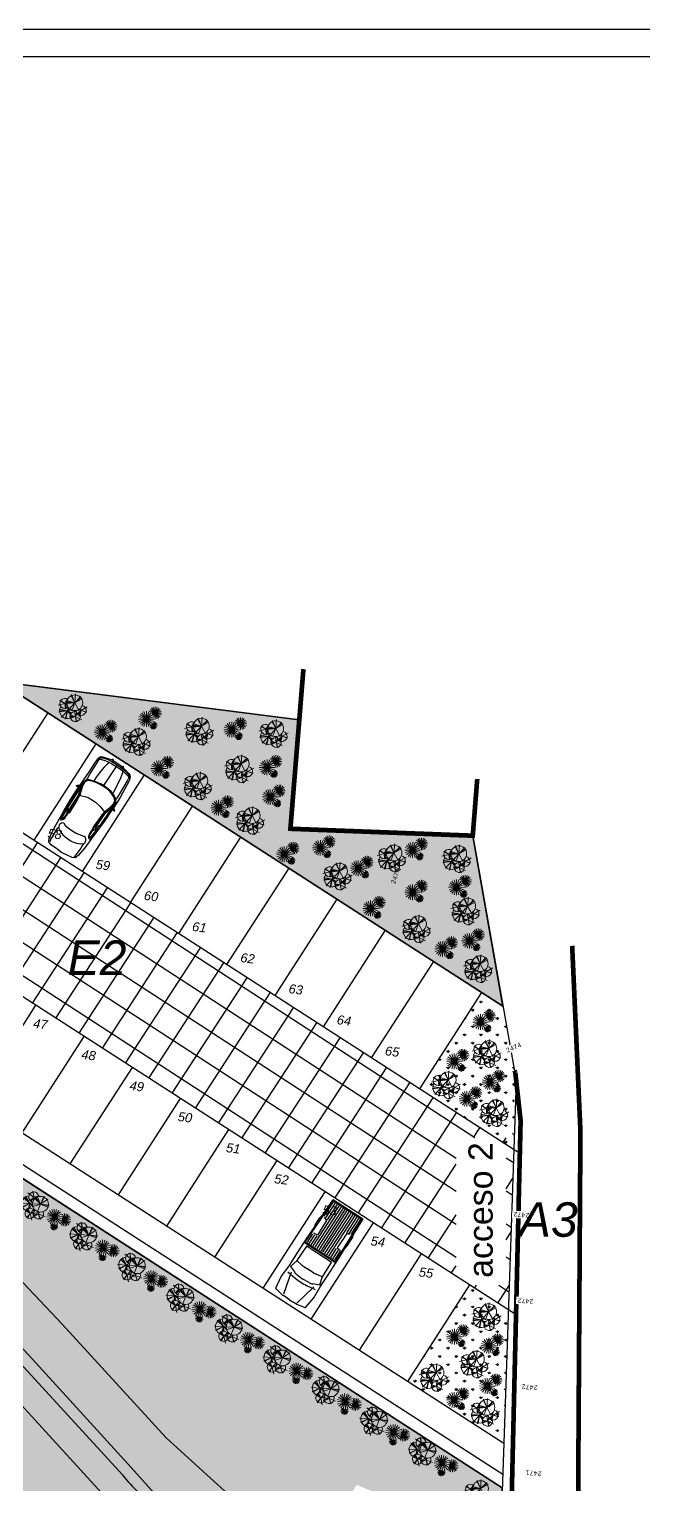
# Model space of a CAD drawing. Header units: millimetres. Extents: x 525387 to 527545, y 2235066 to 2235448.
# Drawn here: x 525624.6 to 525651.4, y 2235123.1 to 2235186.5 of the extents above; entities that cross this region are included whole.
import ezdxf
from ezdxf.enums import TextEntityAlignment as Align

# ---------------------------------------------------------------- set-up
doc = ezdxf.new("R2010")
doc.units = ezdxf.units.MM
doc.set_wipeout_variables(frame=1)
for name, color, linetype in [('auxiliar', 6, 'Continuous'), ('COTAS', 2, 'Continuous'), ('muebles', 2, 'Continuous'), ('pie de plano', 7, 'Continuous'), ('PISOS', 7, 'Continuous')]:
    doc.layers.add(name, color=color, linetype=linetype)
doc.layers.add('jardin', color=72, linetype='Continuous', lineweight=5)
doc.layers.add('muro', color=5, linetype='Continuous', lineweight=35)
doc.styles.add('ARIAL', font='ariali.ttf')
doc.styles.add('MONOTXT4', font='monotxt4.shx')
doc.styles.get("Standard").update_dxf_attribs({"font": 'arial.ttf'})
pattern_1 = [(90, (-1981.939, -359.22754), (-0.449012806, 0.449012806), [0.1190625, -0.778963112]), (45, (-1981.939, -359.22754), (-0.44901280605, 0.44901280605), [0.1190625, -0.5159375]), (135, (-1981.939, -359.22754), (-0.44901280605, -0.44901280605), [0.1190625, -0.5159375])]
pattern_2 = [(90, (-1409.0521, -359.22754), (-0.3592102448, 0.3592102448), [0.09525, -0.6231704896]), (45, (-1409.0521, -359.22754), (-0.35921024484, 0.35921024484), [0.09525, -0.41275]), (135, (-1409.0521, -359.22754), (-0.35921024484, -0.35921024484), [0.09525, -0.41275])]

# ---------------------------------------------------------------- blocks, each defined once
blk = doc.blocks.new('Arbo-p12')
at = {"color": 0, "linetype": 'ByBlock', "lineweight": 0}
for p, q in [((-0.099, 0.183), (-0.404, 0.271)), ((-0.099, 0.183), (-0.398, 0.239)), ((-0.307, -0.102), (-0.381, 0.085)), ((-0.307, -0.102), (-0.373, 0.116)), ((-0.099, 0.183), (-0.34, 0.405)), ((-0.307, -0.102), (-0.31, 0.107)), ((-0.307, -0.102), (-0.258, 0.101)), ((-0.099, 0.183), (-0.249, 0.072)), ((-0.099, 0.183), (-0.218, 0.058)), ((-0.099, 0.183), (-0.203, 0.049)), ((-0.099, 0.183), (-0.19, 0.039)), ((-0.099, 0.183), (-0.136, 0.494)), ((-0.099, 0.183), (-0.107, 0.489)), ((0.191, -0.081), (-0.1, 0.03)), ((-0.099, 0.183), (-0.046, 0.487)), ((-0.099, 0.183), (0.034, 0.159)), ((-0.099, 0.183), (-0.072, 0.032)), ((-0.099, 0.183), (-0.042, 0.086)), ((0.191, -0.081), (-0.066, 0.146)), ((0.165, 0.278), (-0.029, 0.259)), ((0.165, 0.278), (-0.023, 0.235)), ((0.165, 0.278), (-0.016, 0.202)), ((0.165, 0.278), (0.075, 0.181)), ((0.165, 0.278), (0.101, 0.528)), ((0.191, -0.081), (0.158, 0.226)), ((0.165, 0.278), (0.273, 0.459)), ((0.165, 0.278), (0.277, 0.438)), ((0.165, 0.278), (0.203, 0.206)), ((0.165, 0.278), (0.233, 0.203)), ((0.165, 0.278), (0.357, 0.157)), ((0.165, 0.278), (0.344, 0.185)), ((0.191, -0.081), (0.189, 0.218)), ((0.191, -0.081), (0.272, 0.215)), ((0.191, -0.081), (0.219, 0.213)), ((0.191, -0.081), (0.46, 0.06)), ((0.191, -0.081), (0.485, 0.038)), ((-0.307, -0.102), (-0.507, -0.167)), ((-0.307, -0.102), (-0.497, -0.149)), ((-0.307, -0.102), (-0.423, -0.333)), ((-0.307, -0.102), (-0.112, -0.081)), ((-0.307, -0.102), (-0.168, -0.147)), ((-0.307, -0.102), (-0.193, -0.162)), ((-0.307, -0.102), (-0.207, -0.173)), ((-0.087, -0.312), (-0.304, -0.244)), ((-0.087, -0.312), (-0.284, -0.268)), ((-0.087, -0.312), (-0.262, -0.198)), ((-0.087, -0.312), (-0.228, -0.157)), ((-0.087, -0.312), (-0.154, -0.495)), ((-0.087, -0.312), (-0.145, -0.514)), ((0.191, -0.081), (-0.105, -0.242)), ((-0.087, -0.312), (-0.049, -0.239)), ((-0.087, -0.312), (-0.029, -0.266)), ((-0.087, -0.312), (-0.02, -0.276)), ((-0.087, -0.312), (-0.013, -0.284)), ((-0.087, -0.312), (0.039, -0.536)), ((0.191, -0.081), (0.338, -0.353)), ((0.191, -0.081), (0.388, -0.317)), ((0.191, -0.081), (0.413, -0.303)), ((0.191, -0.081), (0.518, -0.106))]:
    blk.add_line(p, q, dxfattribs=at)
blk.add_circle((0.191, -0.081), 0.287, dxfattribs=at)
for centre, radius, start, end in [((-0.307, -0.102), 0.183, 350.2838, 282.3951), ((-0.099, 0.183), 0.287, 57.4904, 202.572), ((0.165, 0.278), 0.183, 326.1895, 222.0248), ((-0.087, -0.312), 0.183, 91.4437, 347.7435), ((-0.099, 0.183), 0.287, 265.0692, 270.8898)]:
    blk.add_arc(centre, radius, start, end, dxfattribs=at)
blk = doc.blocks.new('Arbo-p11')
at = {"color": 0, "linetype": 'ByBlock', "lineweight": 0}
for p, q in [((-0.284, -0.107), (-0.346, 0.025)), ((-0.036, 0.166), (-0.342, 0.166)), ((-0.037, 0.165), (-0.327, 0.259)), ((-0.037, 0.167), (-0.327, 0.072)), ((-0.284, -0.108), (-0.302, 0.037)), ((-0.037, 0.164), (-0.284, 0.344)), ((-0.037, 0.168), (-0.284, -0.012)), ((-0.038, 0.163), (-0.217, 0.41)), ((-0.038, 0.168), (-0.217, -0.079)), ((-0.038, 0.163), (-0.133, 0.453)), ((-0.038, 0.169), (-0.133, -0.122)), ((-0.043, 0.166), (0.263, 0.166)), ((-0.042, 0.164), (0.205, 0.344)), ((-0.042, 0.165), (0.248, 0.259)), ((-0.042, 0.168), (0.205, -0.012)), ((-0.042, 0.167), (0.248, 0.072)), ((-0.041, 0.163), (0.138, 0.41)), ((-0.041, 0.168), (0.138, -0.079)), ((-0.04, 0.163), (0.054, 0.453)), ((-0.04, 0.169), (0.054, -0.122)), ((-0.039, 0.163), (-0.039, 0.468)), ((-0.039, 0.169), (-0.039, -0.136)), ((0.195, -0.175), (0.338, 0.022)), ((0.196, -0.175), (0.271, 0.056)), ((-0.283, -0.106), (-0.428, -0.124)), ((-0.283, -0.106), (-0.426, -0.079)), ((-0.283, -0.105), (-0.415, -0.167)), ((-0.283, -0.107), (-0.411, -0.036)), ((-0.283, -0.105), (-0.39, -0.205)), ((-0.283, -0.107), (-0.383, -0.001)), ((-0.284, -0.105), (-0.354, -0.233)), ((-0.284, -0.105), (-0.312, -0.248)), ((-0.286, -0.107), (-0.221, -0.077)), ((-0.286, -0.106), (-0.197, -0.095)), ((-0.286, -0.105), (-0.158, -0.176)), ((-0.286, -0.106), (-0.142, -0.133)), ((-0.285, -0.108), (-0.267, -0.015)), ((-0.285, -0.107), (-0.25, -0.044)), ((-0.285, -0.107), (-0.237, -0.061)), ((-0.285, -0.105), (-0.223, -0.237)), ((-0.285, -0.105), (-0.185, -0.212)), ((-0.284, -0.105), (-0.266, -0.25)), ((0.199, -0.173), (-0.044, -0.173)), ((0.199, -0.172), (-0.032, -0.247)), ((0.199, -0.172), (0.002, -0.315)), ((0.199, -0.174), (0.049, -0.125)), ((0.198, -0.171), (0.055, -0.368)), ((0.199, -0.175), (0.101, -0.104)), ((0.198, -0.171), (0.122, -0.402)), ((0.198, -0.175), (0.133, -0.085)), ((0.198, -0.175), (0.161, -0.063)), ((0.194, -0.174), (0.426, -0.099)), ((0.194, -0.172), (0.426, -0.247)), ((0.194, -0.173), (0.437, -0.173)), ((0.195, -0.175), (0.391, -0.032)), ((0.195, -0.171), (0.338, -0.368)), ((0.195, -0.172), (0.391, -0.315)), ((0.196, -0.171), (0.271, -0.402)), ((0.197, -0.176), (0.197, -0.026)), ((0.197, -0.171), (0.197, -0.414))]:
    blk.add_line(p, q, dxfattribs=at)
blk = doc.blocks.new('Chde03pl')
at = {"color": 0, "linetype": 'ByBlock'}
for points in [[(-1.811, -0.863), (-2.371, -0.853), (-3.423, -0.802), (-3.866, -0.771), (-4.284, -0.71), (-4.418, -0.679), (-4.476, -0.639), (-4.526, -0.537), (-4.56, -0.261), (-4.585, -0.027), (-4.577, 0.229), (-4.56, 0.504), (-4.51, 0.657), (-4.476, 0.708), (-4.451, 0.729), (-4.334, 0.759), (-4.134, 0.79), (-3.975, 0.8), (-3.724, 0.831), (-3.432, 0.851), (-3.081, 0.871), (-2.479, 0.892), (-1.936, 0.892), (-1.802, 0.892)], [(-3.755, 0.66), (-3.771, 0.679), (-3.814, 0.693), (-3.986, 0.699), (-4.25, 0.686), (-4.487, 0.666)], [(-3.474, 0.535), (-3.464, 0.581), (-3.474, 0.627), (-3.523, 0.673), (-3.598, 0.706), (-3.641, 0.712), (-3.695, 0.699), (-3.781, 0.633), (-3.862, 0.502), (-3.911, 0.344), (-3.943, 0.14), (-3.943, -0.117), (-3.9, -0.341), (-3.819, -0.532), (-3.733, -0.624), (-3.684, -0.65), (-3.62, -0.65), (-3.571, -0.63), (-3.512, -0.591), (-3.474, -0.545), (-3.469, -0.479), (-3.49, -0.354), (-3.55, -0.117), (-3.555, 0.054), (-3.55, 0.225), (-3.534, 0.403), (-3.48, 0.535)], [(-1.801, 0.869), (-2.061, 0.864), (-2.336, 0.86), (-2.575, 0.86), (-2.786, 0.856), (-2.932, 0.847), (-3.147, 0.834), (-3.322, 0.816), (-3.414, 0.803), (-3.418, 0.795), (-3.414, 0.769), (-3.39, 0.729), (-3.325, 0.69), (-3.265, 0.664), (-3.172, 0.66), (-3.029, 0.664), (-2.99, 0.66), (-2.825, 0.668), (-2.583, 0.673), (-2.429, 0.677), (-2.268, 0.677), (-2.193, 0.673), (-2.143, 0.668)], [(-2.882, 0.816), (-3.015, 0.808), (-3.157, 0.795), (-3.257, 0.782), (-3.322, 0.777), (-3.336, 0.764), (-3.336, 0.742), (-3.282, 0.707), (-3.225, 0.694), (-3.154, 0.694), (-3.047, 0.699), (-3.011, 0.703), (-2.972, 0.729), (-2.911, 0.777), (-2.875, 0.816)], [(-1.476, 0.873), (-1.501, 0.843), (-1.54, 0.821), (-1.636, 0.808), (-1.786, 0.769), (-1.943, 0.721), (-2.047, 0.686), (-2.111, 0.664), (-2.215, 0.646), (-2.418, 0.633), (-2.768, 0.633), (-2.943, 0.633), (-2.979, 0.638), (-2.993, 0.651), (-3, 0.673), (-2.965, 0.69), (-2.879, 0.76), (-2.836, 0.821), (-2.829, 0.851), (-2.832, 0.869)], [(-2.775, 0.816), (-2.811, 0.782), (-2.865, 0.729), (-2.918, 0.699), (-2.89, 0.694), (-2.804, 0.703), (-2.572, 0.707), (-2.415, 0.712), (-2.265, 0.707), (-2.147, 0.703), (-2.079, 0.712), (-1.972, 0.742), (-1.822, 0.786), (-1.808, 0.812), (-1.822, 0.816), (-1.883, 0.816), (-2.083, 0.816), (-2.44, 0.816), (-2.679, 0.816), (-2.775, 0.816)], [(-1.574, 0.792), (-1.643, 0.785), (-1.75, 0.754), (-1.864, 0.723), (-1.996, 0.685), (-2.04, 0.662), (-2.059, 0.631), (-2.034, 0.577), (-1.983, 0.447), (-1.952, 0.301), (-1.945, 0.085), (-1.945, -0.076), (-1.983, -0.33), (-2.053, -0.537), (-2.078, -0.591), (-2.078, -0.622), (-2.04, -0.645), (-1.838, -0.714), (-1.7, -0.752), (-1.599, -0.768), (-1.499, -0.76), (-1.442, -0.752), (-1.335, -0.652), (-1.241, -0.46), (-1.19, -0.222), (-1.177, 0.032), (-1.196, 0.262), (-1.247, 0.493), (-1.31, 0.677), (-1.398, 0.762), (-1.461, 0.785), (-1.53, 0.785), (-1.562, 0.785)], [(-1.759, 0.978), (-1.743, 0.967), (-1.728, 0.935), (-1.709, 0.896), (-1.696, 0.867), (-1.699, 0.84), (-1.708, 0.822), (-1.725, 0.811), (-1.744, 0.807), (-1.758, 0.809), (-1.773, 0.824), (-1.786, 0.84), (-1.793, 0.859), (-1.795, 0.878), (-1.803, 0.931), (-1.812, 0.993), (-1.809, 1.003), (-1.803, 1.007), (-1.791, 1.006), (-1.779, 1.004), (-1.766, 0.993), (-1.762, 0.983), (-1.754, 0.958), (-1.739, 0.886), (-1.729, 0.835), (-1.728, 0.812)], [(-1.706, -0.837), (-1.568, -0.822), (-1.48, -0.814), (-1.423, -0.791), (-1.341, -0.745), (-1.241, -0.568), (-1.19, -0.399), (-1.152, -0.107), (-1.152, 0.132), (-1.177, 0.285), (-1.203, 0.47), (-1.285, 0.685), (-1.329, 0.777), (-1.41, 0.8), (-1.53, 0.831), (-1.675, 0.854)], [(-1.685, 0.882), (-1.368, 0.882), (-0.975, 0.871), (-0.499, 0.871), (-0.39, 0.871), (-0.307, 0.861), (-0.198, 0.841), (-0.14, 0.79), (-0.085, 0.638), (-0.041, 0.463), (-0.014, 0.356), (-0.003, 0.208), (0.003, 0.074), (-0.003, -0.074), (-0.014, -0.215), (-0.058, -0.416), (-0.107, -0.624), (-0.146, -0.698), (-0.184, -0.731)], [(-0.245, 0.711), (-0.201, 0.564), (-0.173, 0.416), (-0.151, 0.235), (-0.14, 0.034), (-0.146, -0.154), (-0.162, -0.376), (-0.217, -0.63), (-0.25, -0.711), (-0.415, -0.725), (-0.695, -0.745), (-1.069, -0.765), (-1.294, -0.765), (-1.36, -0.765)], [(-0.25, 0.718), (-0.294, 0.799), (-0.36, 0.805), (-0.58, 0.812), (-0.959, 0.805), (-1.195, 0.799), (-1.332, 0.772)], [(-0.31, 0.859), (-0.25, 0.832), (-0.19, 0.799), (-0.157, 0.718), (-0.101, 0.51), (-0.069, 0.322), (-0.058, 0.013), (-0.069, -0.181), (-0.096, -0.403), (-0.146, -0.604), (-0.19, -0.725), (-0.223, -0.745)], [(-0.101, 0.664), (-0.14, 0.685)], [(-0.169, 0.378), (-0.282, 0.404), (-0.459, 0.436), (-0.7, 0.469), (-1.01, 0.489), (-1.214, 0.489)], [(-0.148, 0.018), (-1.144, 0.018)], [(-0.079, 0.032), (-0.107, 0.032), (-0.118, 0.032), (-0.118, 0.012), (-0.112, -0.001), (-0.096, -0.001), (-0.079, 0.012), (-0.079, 0.025)], [(-0.019, 0.249), (-0.063, 0.255)], [(0.008, 0.266), (0.024, 0.272), (0.035, 0.292), (0.024, 0.306), (0.008, 0.319)], [(-3.771, -0.604), (-3.781, -0.624), (-3.825, -0.63), (-3.97, -0.637), (-4.196, -0.624), (-4.482, -0.597)], [(-1.81, -0.839), (-2.2, -0.83), (-2.619, -0.816), (-2.921, -0.803), (-3.302, -0.77), (-3.419, -0.752), (-3.45, -0.738), (-3.442, -0.719), (-3.397, -0.678), (-3.34, -0.637), (-3.287, -0.623), (-3.219, -0.613), (-2.913, -0.623), (-2.505, -0.641), (-2.283, -0.65), (-2.196, -0.646), (-2.15, -0.646)], [(-1.463, -0.867), (-1.497, -0.816), (-1.587, -0.798), (-1.795, -0.752), (-2.037, -0.673), (-2.135, -0.641), (-2.237, -0.618), (-2.528, -0.604), (-2.758, -0.59), (-2.951, -0.586), (-3, -0.604), (-3.008, -0.627), (-2.977, -0.66), (-2.894, -0.733), (-2.841, -0.779), (-2.838, -0.803), (-2.834, -0.821)], [(-0.168, -0.349), (-0.277, -0.382), (-0.558, -0.436), (-0.898, -0.476), (-1.195, -0.503)], [(-0.101, -0.57), (-0.14, -0.604)], [(-0.025, -0.174), (-0.058, -0.181)], [(-0.019, -0.275), (0.003, -0.268), (0.014, -0.255), (0.014, -0.241), (0.003, -0.235), (-0.014, -0.228)], [(-1.774, -0.957), (-1.761, -0.947), (-1.724, -0.878), (-1.711, -0.849), (-1.712, -0.83), (-1.717, -0.808), (-1.727, -0.798), (-1.747, -0.791), (-1.766, -0.788), (-1.779, -0.794), (-1.789, -0.808), (-1.801, -0.83), (-1.808, -0.86), (-1.811, -0.886), (-1.817, -0.914), (-1.831, -0.949), (-1.836, -0.973), (-1.831, -0.983), (-1.824, -0.988), (-1.813, -0.988), (-1.795, -0.986), (-1.788, -0.98), (-1.773, -0.952), (-1.753, -0.88), (-1.734, -0.796)], [(-0.207, -0.751), (-0.365, -0.802), (-0.549, -0.823), (-1.192, -0.863), (-1.376, -0.863), (-1.71, -0.874)]]:
    blk.add_lwpolyline(points, dxfattribs=at)
for points in [[(-3.011, -0.668), (-2.955, -0.716), (-2.919, -0.754), (-2.915, -0.766), (-2.929, -0.77), (-3.086, -0.758), (-3.296, -0.738), (-3.351, -0.728), (-3.368, -0.718), (-3.371, -0.706), (-3.353, -0.69), (-3.312, -0.658), (-3.255, -0.652), (-3.195, -0.65), (-3.065, -0.656), (-3.027, -0.662)], [(-2.9, -0.674), (-2.59, -0.684), (-2.358, -0.694), (-2.185, -0.702), (-2.079, -0.709), (-1.961, -0.737), (-1.835, -0.779), (-1.843, -0.789), (-1.861, -0.796), (-2.188, -0.8), (-2.504, -0.793), (-2.671, -0.789), (-2.708, -0.779), (-2.782, -0.751), (-2.88, -0.691)]]:
    blk.add_lwpolyline(points, close=True, dxfattribs=at)
blk = doc.blocks.new('Chtr02pl')
at = {"color": 0, "linetype": 'ByBlock'}
for p, q in [((0.089, 0.43), (0.148, 0.772)), ((0.17, 0.793), (0.724, 0.879)), ((0.724, 0.879), (1.268, 0.843)), ((1.051, 0.744), (0.999, 0.336)), ((1.311, 0.781), (1.206, 0.506)), ((1.268, 0.843), (2.059, 0.851)), ((1.69, 0.683), (1.311, 0.781)), ((1.687, 0.685), (1.638, 0.393)), ((2.451, 0.673), (1.687, 0.685)), ((2.059, 0.851), (2.515, 0.842)), ((2.453, 0.648), (2.453, -0.592)), ((2.515, -0.773), (2.515, 0.842)), ((2.541, 0.854), (4.746, 0.808)), ((2.553, -0.76), (2.553, 0.816)), ((2.553, 0.816), (4.733, 0.77)), ((2.602, 0.739), (3.034, 0.739)), ((2.602, 0.638), (3.051, 0.638)), ((3.105, 0.538), (3.087, 0.723)), ((3.286, 0.838), (3.406, 0.859)), ((3.417, 0.86), (3.759, 0.865)), ((3.918, 0.825), (3.78, 0.862)), ((3.906, 0.716), (3.85, 0.558)), ((3.925, 0.638), (4.706, 0.638)), ((3.951, 0.739), (4.706, 0.739)), ((4.733, 0.77), (4.733, -0.714)), ((4.771, 0.783), (4.771, -0.714)), ((0.067, 0.028), (0.08, 0.349)), ((0.067, 0.028), (0.08, -0.293)), ((1.118, 0.612), (0.13, 0.379)), ((1.168, 0.339), (1.143, 0.035)), ((1.168, -0.283), (1.143, 0.021)), ((1.629, 0.288), (1.63, 0.013)), ((1.629, -0.232), (1.63, 0.044)), ((2.602, 0.536), (3.068, 0.536)), ((2.602, 0.434), (4.706, 0.434)), ((2.602, 0.333), (4.706, 0.333)), ((2.602, 0.231), (4.706, 0.231)), ((2.602, 0.13), (4.706, 0.13)), ((2.602, 0.028), (4.706, 0.028)), ((3.85, 0.558), (3.105, 0.538)), ((3.9, 0.536), (4.706, 0.536)), ((0.089, -0.374), (0.148, -0.716)), ((1.118, -0.556), (0.13, -0.322)), ((1.051, -0.688), (0.999, -0.28)), ((1.311, -0.725), (1.206, -0.45)), ((1.69, -0.627), (1.311, -0.725)), ((1.687, -0.629), (1.638, -0.337)), ((2.428, -0.617), (1.687, -0.629)), ((2.602, -0.074), (4.706, -0.074)), ((2.602, -0.175), (4.706, -0.175)), ((2.602, -0.277), (4.706, -0.277)), ((2.602, -0.378), (4.706, -0.378)), ((2.602, -0.48), (3.068, -0.48)), ((2.602, -0.582), (3.051, -0.582)), ((3.105, -0.482), (3.087, -0.667)), ((3.85, -0.502), (3.105, -0.482)), ((3.906, -0.66), (3.85, -0.502)), ((3.883, -0.48), (4.706, -0.48)), ((3.908, -0.582), (4.706, -0.582)), ((0.17, -0.737), (0.724, -0.822)), ((0.724, -0.822), (1.268, -0.786)), ((1.268, -0.786), (2.059, -0.795)), ((2.059, -0.795), (2.523, -0.785)), ((2.541, -0.798), (4.746, -0.752)), ((2.553, -0.76), (4.733, -0.714)), ((2.602, -0.683), (3.06, -0.683)), ((3.286, -0.782), (3.406, -0.802)), ((3.417, -0.804), (3.759, -0.809)), ((3.918, -0.769), (3.78, -0.806)), ((3.951, -0.683), (4.706, -0.683))]:
    blk.add_line(p, q, dxfattribs=at)
for centre, radius, start, end in [((0.173, 0.768), 0.0254, 98.81622, 170.10301), ((2.427, 0.648), 0.0254, 359.93925, 89.08457), ((2.54, 0.829), 0.0254, 88.80375, 180), ((3.418, 0.783), 0.0762, 90.83975, 99.54806), ((3.761, 0.788), 0.0762, 75.02663, 90.83975), ((4.746, 0.783), 0.0254, 360, 88.80375), ((0.689, 0.325), 0.61, 170.10301, 177.72318), ((3.418, 0.028), 2.438, 172.73709, 187.26291), ((1.775, 0.289), 0.61, 159.10959, 175.26009), ((2.239, 0.291), 0.61, 170.3377, 180.23655), ((0.689, -0.269), 0.61, 182.27682, 189.89699), ((1.775, -0.232), 0.61, 184.73991, 200.89041), ((2.239, -0.235), 0.61, 179.76345, 189.6623), ((2.427, -0.592), 0.0254, 270.91543, 0.06075), ((0.173, -0.711), 0.0254, 189.89699, 261.18378), ((2.54, -0.773), 0.0254, 180, 271.19625), ((3.418, -0.727), 0.0762, 260.45194, 269.16025), ((3.761, -0.732), 0.0762, 269.16025, 284.97337), ((4.746, -0.726), 0.0254, 271.19625, 0)]:
    blk.add_arc(centre, radius, start, end, dxfattribs=at)

msp = doc.modelspace()

# ---------------------------------------------------------------- hatches: boundary and pattern name
at = {"layer": 'auxiliar'}
h = msp.add_hatch(color=8, dxfattribs=at)
h.dxf.hatch_style = 1
h.set_gradient(color1=(0, 127, 255), color2=(0, 255, 255), name='INVCURVED')
h.paths.add_polyline_path([(525608.369, 2235147.611), (525615.916, 2235140.57), (525619.493, 2235137.025), (525626.082, 2235130.071), (525630.611, 2235125.117), (525636.68, 2235119.595), (525641.364, 2235113.667), (525642.862, 2235112.057), (525641.021, 2235110.16), (525638.35, 2235113.331), (525636.024, 2235116.073), (525629.086, 2235123.82), (525624.618, 2235128.708), (525618.063, 2235135.627), (525614.529, 2235139.129), (525607.236, 2235145.932)])
at = {"layer": 'jardin'}
h = msp.add_hatch(dxfattribs=at)
h.set_pattern_fill('GRASS', color=72, scale=0.025)
h.set_pattern_definition([(90, (0, -148.07523), (-0.449012806, 0.449012806), [0.1190625, -0.778963112]), (45, (0, -148.07523), (-0.44901280605, 0.44901280605), [0.1190625, -0.5159375]), (135, (0, -148.07523), (-0.44901280605, -0.44901280605), [0.1190625, -0.5159375])])
edge = h.paths.add_edge_path()
edge.add_line((525618.063, 2235135.627), (525614.529, 2235139.129))
edge.add_line((525614.529, 2235139.129), (525607.236, 2235145.932))
edge.add_line((525607.236, 2235145.932), (525606.953, 2235145.513))
edge.add_line((525606.953, 2235145.513), (525614.183, 2235138.768))
edge.add_line((525614.183, 2235138.768), (525617.705, 2235135.277))
edge.add_line((525617.705, 2235135.277), (525622.608, 2235130.103))
edge.add_line((525622.608, 2235130.103), (525624.252, 2235128.368))
edge.add_line((525624.252, 2235128.368), (525628.706, 2235123.494))
edge.add_arc((525634.919, 2235128.484), 7.968, 218.7717, 233.65597)
edge.add_line((525630.196, 2235122.066), (525633.102, 2235118.999))
edge.add_line((525633.102, 2235118.999), (525633.275, 2235118.979))
edge.add_line((525633.275, 2235118.979), (525633.439, 2235118.96))
edge.add_line((525633.439, 2235118.96), (525629.086, 2235123.82))
edge.add_line((525629.086, 2235123.82), (525624.618, 2235128.708))
edge.add_line((525624.618, 2235128.708), (525618.063, 2235135.627))
h = msp.add_hatch(dxfattribs=at)
h.set_pattern_fill('GRASS', color=72, scale=0.02)
h.set_pattern_definition(pattern_2)
h.paths.add_polyline_path([(525645.529, 2235130.685), (525643.835, 2235131.776), (525641.128, 2235127.572), (525645.331, 2235124.865)])
h = msp.add_hatch(dxfattribs=at)
h.set_pattern_fill('GRASS', color=72, scale=0.025)
h.set_pattern_definition(pattern_1)
h.paths.add_polyline_path([(525627.796, 2235122.712), (525620.182, 2235130.918), (525613.354, 2235128.643), (525614.157, 2235126.233), (525621.273, 2235128.604), (525624.434, 2235119.117), (525605.46, 2235112.795), (525602.298, 2235122.282), (525609.414, 2235124.653), (525608.546, 2235127.255), (525600.46, 2235130.854), (525599.908, 2235129.616), (525603.714, 2235127.922), (525599.931, 2235119.426), (525596.989, 2235120.735), (525596.446, 2235119.515), (525600.672, 2235117.633), (525602.918, 2235110.894), (525627.831, 2235119.195)])
at = {"layer": 'PISOS'}
h = msp.add_hatch(dxfattribs=at)
h.set_pattern_fill('ANSI37', color=9, scale=0.38, angle=12)
h.set_pattern_definition([(57, (-1409.0521, -359.2275), (-1.0118560402, 0.65710699575), []), (147, (-1409.0521, -359.2275), (-0.65710699575, -1.0118560402), [])])
h.paths.add_polyline_path([(525611.847, 2235159.518), (525606.653, 2235160.178), (525605.546, 2235151.455), (525608.014, 2235149.231), (525609.265, 2235151.086), (525610.26, 2235150.415), (525611.671, 2235152.507), (525643.835, 2235131.776), (525645.529, 2235130.685), (525645.767, 2235137.668)])
h.paths.add_polyline_path([(525645.427, 2235131.765), (525645.427, 2235138.204), (525643.249, 2235138.204), (525643.249, 2235131.765)], flags=16)
h = msp.add_hatch(dxfattribs=at)
h.set_pattern_fill('HONEY', color=9, scale=0.09)
h.set_pattern_definition([(0, (-1981.939, -359.22754), (0.428625, 0.24746675805), [0.28575, -0.5715]), (120, (-1981.939, -359.22754), (-0.428624999063, 0.247466759672), [0.28575, -0.5715]), (60, (-1981.939, -359.22754), (9.37e-10, 0.494933517722), [-0.5715, 0.28575])])
h.paths.add_polyline_path([(525606.953, 2235145.513), (525607.236, 2235145.932), (525606.348, 2235146.761), (525605.845, 2235146.015, 0.123128), (525605.298, 2235145.814), (525594.712, 2235153.527), (525591.053, 2235155.12), (525575.183, 2235157.864), (525574.203, 2235158.466), (525573.575, 2235157.443), (525574.751, 2235156.721), (525579.311, 2235155.932), (525575.727, 2235147.88), (525574.63, 2235148.369), (525574.224, 2235147.455), (525575.32, 2235146.967), (525574.13, 2235144.295), (525575.226, 2235143.807), (525580.531, 2235155.721), (525590.706, 2235153.962), (525594.351, 2235152.376), (525589.375, 2235141.199), (525590.472, 2235140.711), (525592.735, 2235145.794), (525595.871, 2235144.397), (525596.278, 2235145.311), (525593.141, 2235146.707), (525595.32, 2235151.6), (525604.777, 2235144.709, 0.14512), (525605.032, 2235144.076), (525601.373, 2235135.858), (525602.47, 2235135.369), (525603.183, 2235136.972), (525605.056, 2235136.138), (525605.463, 2235137.052), (525603.59, 2235137.886), (525606.149, 2235143.635, 0.164148), (525606.832, 2235143.985), (525613.351, 2235137.903), (525616.847, 2235134.438), (525619.271, 2235131.88), (525608.948, 2235128.44), (525600.966, 2235131.992), (525600.46, 2235130.854), (525608.546, 2235127.255), (525609.414, 2235124.653), (525614.157, 2235126.233), (525613.354, 2235128.643), (525620.182, 2235130.918), (525621.736, 2235129.278), (525623.374, 2235127.55), (525627.796, 2235122.712), (525627.831, 2235119.195), (525631.696, 2235120.483), (525630.196, 2235122.066, -0.065036), (525628.706, 2235123.494), (525624.252, 2235128.368), (525622.608, 2235130.103), (525617.705, 2235135.277), (525614.183, 2235138.768)])

# ---------------------------------------------------------------- linework, layer by layer
at = {"const_width": 0.204}
msp.add_lwpolyline([(525636.595, 2235158.605), (525636.027, 2235151.65), (525643.977, 2235151.348), (525644.173, 2235153.818)], dxfattribs=at)
for points in [[(525641.59, 2235094.475), (525638.913, 2235097.98, -0.303994), (525639.632, 2235104.218), (525645.819, 2235110.866), (525648.375, 2235112.93), (525648.543, 2235118.047), (525648.671, 2235138.467), (525648.311, 2235146.55)], [(525645.79, 2235141.118, -0.006226), (525645.83, 2235141.031), (525646.064, 2235138.93), (525645.63, 2235120.647), (525644.969, 2235114.229), (525637.112, 2235104.982), (525635.428, 2235102.852, 0.275842), (525634.611, 2235097.923), (525638.069, 2235092.396)]]:
    msp.add_lwpolyline(points, format="xyb", dxfattribs=at)
at = {"layer": 'auxiliar'}
for p, q in [((525625.447, 2235156.705), (525622.74, 2235152.502)), ((525627.549, 2235155.351), (525624.841, 2235151.148)), ((525629.651, 2235153.997), (525626.943, 2235149.794)), ((525631.753, 2235152.644), (525629.045, 2235148.44)), ((525633.854, 2235151.29), (525631.147, 2235147.086)), ((525635.956, 2235149.936), (525633.248, 2235145.733)), ((525638.058, 2235148.582), (525635.35, 2235144.379)), ((525640.159, 2235147.228), (525637.452, 2235143.025)), ((525642.261, 2235145.874), (525639.553, 2235141.671)), ((525644.363, 2235144.521), (525641.655, 2235140.317)), ((525624.92, 2235143.96), (525622.213, 2235139.757)), ((525645.285, 2235123.518), (525614.642, 2235143.258)), ((525645.265, 2235122.936), (525614.337, 2235142.859)), ((525627.022, 2235142.606), (525624.314, 2235138.403)), ((525629.124, 2235141.252), (525626.416, 2235137.049)), ((525631.225, 2235139.899), (525628.518, 2235135.695)), ((525633.327, 2235138.545), (525630.619, 2235134.341)), ((525635.429, 2235137.191), (525632.721, 2235132.988)), ((525637.53, 2235135.837), (525634.823, 2235131.634)), ((525639.632, 2235134.483), (525636.924, 2235130.28)), ((525641.734, 2235133.129), (525639.026, 2235128.926)), ((525643.835, 2235131.776), (525641.128, 2235127.572)), ((525623.374, 2235127.55), (525627.796, 2235122.712))]:
    msp.add_line(p, q, dxfattribs=at)
at = {"layer": 'auxiliar', "color": 1, "linetype": 'Continuous'}
for points in [[(525509.79, 2235186.492), (525689.79, 2235186.492), (525689.79, 2235066.492), (525509.79, 2235066.492)], [(525510.99, 2235185.292), (525688.59, 2235185.292), (525688.59, 2235067.692), (525510.99, 2235067.692)]]:
    msp.add_lwpolyline(points, close=True, dxfattribs=at)
at = {"layer": 'auxiliar', "color": 3}
msp.add_lwpolyline([(525628.465, 2235097.22), (525628.454, 2235097.209), (525625.33, 2235097.281), (525571.934, 2235079.488), (525558.35, 2235078.809), (525543.317, 2235079.296), (525533.113, 2235104.91, 0.266694), (525544.284, 2235110.504, 0.281639), (525546.467, 2235118.474), (525552.505, 2235135.07), (525555.878, 2235142.78, 0.107392), (525557.014, 2235150.187), (525561.33, 2235155.985), (525574.674, 2235159.17), (525576.276, 2235164.036), (525587.956, 2235162.553), (525636.415, 2235156.403), (525636.027, 2235151.65), (525643.977, 2235151.348), (525645.869, 2235140.675), (525644.969, 2235114.229), (525634.593, 2235103.535)], format="xyb", dxfattribs=at)
at = {"layer": 'auxiliar'}
msp.add_lwpolyline([(525622.608, 2235130.103), (525624.252, 2235128.368), (525628.706, 2235123.494, 0.065036), (525630.196, 2235122.066)], format="xyb", dxfattribs=at)
at = {"layer": 'COTAS', "color": 42}
msp.add_point((525645.869, 2235140.675), dxfattribs=at)
at = {"layer": 'jardin', "color": 72}
msp.add_lwpolyline([(525608.369, 2235147.611), (525615.916, 2235140.57), (525619.493, 2235137.025), (525626.082, 2235130.071), (525630.611, 2235125.117), (525636.68, 2235119.595), (525641.364, 2235113.667), (525642.862, 2235112.057), (525641.021, 2235110.16), (525638.35, 2235113.331), (525636.024, 2235116.073), (525629.086, 2235123.82), (525624.618, 2235128.708), (525618.063, 2235135.627), (525614.529, 2235139.129), (525607.236, 2235145.932)], close=True, dxfattribs=at)

# ---------------------------------------------------------------- block references
at = {"layer": 'jardin', "linetype": 'Continuous', "lineweight": 0}
for p, xscale, yscale, zscale, rotation in [((525626.53, 2235156.912, 3.621), 1.200000000000006, 1.200000000000006, 1.200000000000006, 89.86670692664511), ((525632.049, 2235155.894, 3.621), 1.200000000000006, 1.200000000000006, 1.200000000000006, 89.86670692664511), ((525635.288, 2235155.784, 3.621), 1.200000000000006, 1.200000000000006, 1.200000000000006, 89.86670692664511), ((525629.307, 2235155.438, 3.621), 1.200000000000006, 1.200000000000006, 1.200000000000006, 89.86670692664511), ((525633.785, 2235154.248, 3.621), 1.200000000000006, 1.200000000000006, 1.200000000000006, 89.86670692664511), ((525631.979, 2235153.507, 3.621), 1.200000000000006, 1.200000000000006, 1.200000000000006, 89.86670692664511), ((525634.264, 2235151.997, 3.621), 1.200000000000006, 1.200000000000006, 1.200000000000006, 89.86670692664511), ((525643.269, 2235150.336, 3.621), 1.200000000000006, 1.200000000000006, 1.200000000000006, 89.86670692664511), ((525638.073, 2235149.577, 3.621), 1.200000000000006, 1.200000000000006, 1.200000000000006, 89.86670692664511), ((525643.656, 2235148.054, 3.621), 1.200000000000006, 1.200000000000006, 1.200000000000006, 89.86670692664511), ((525641.512, 2235147.281, 3.621), 1.200000000000006, 1.200000000000006, 1.200000000000006, 89.86670692664511), ((525644.203, 2235145.542, 3.621), 1.200000000000006, 1.200000000000006, 1.200000000000006, 89.86670692664511), ((525642.805, 2235140.48, 3.621), 1.200000000000006, 1.200000000000006, 1.200000000000006, 89.86670692664511), ((525644.901, 2235139.268, 3.621), 1.200000000000006, 1.200000000000006, 1.200000000000006, 89.86670692664511), ((525624.893, 2235135.221), 1.200000000000001, 1.200000000000001, 1.200000000000001, 39.03565738155755), ((525627.004, 2235133.881), 1.200000000000001, 1.200000000000001, 1.200000000000001, 39.03565738155755), ((525629.115, 2235132.542), 1.200000000000001, 1.200000000000001, 1.200000000000001, 39.03565738155755), ((525631.226, 2235131.202), 1.200000000000001, 1.200000000000001, 1.200000000000001, 39.03565738155755), ((525644.57, 2235130.379, 3.621), 1.200000000000006, 1.200000000000006, 1.200000000000006, 89.86670692664511), ((525633.336, 2235129.863), 1.200000000000001, 1.200000000000001, 1.200000000000001, 39.03565738155755), ((525644.039, 2235128.317, 3.621), 1.200000000000006, 1.200000000000006, 1.200000000000006, 89.86670692664511), ((525642.279, 2235127.731, 3.621), 1.200000000000006, 1.200000000000006, 1.200000000000006, 89.86670692664511), ((525637.558, 2235127.183), 1.200000000000001, 1.200000000000001, 1.200000000000001, 39.03565738155755), ((525639.669, 2235125.844), 1.200000000000001, 1.200000000000001, 1.200000000000001, 39.03565738155755), ((525644.495, 2235126.212, 3.621), 1.200000000000006, 1.200000000000006, 1.200000000000006, 89.86670692664511), ((525641.78, 2235124.504), 1.200000000000001, 1.200000000000001, 1.200000000000001, 39.03565738155755), ((525644.22, 2235122.672, 3.621), 1.200000000000006, 1.200000000000006, 1.200000000000006, 89.86670692664511)]:
    msp.add_blockref('Arbo-p12', p, dxfattribs=dict(at, xscale=xscale, yscale=yscale, zscale=zscale, rotation=rotation))
at = {"layer": 'jardin', "color": 114, "linetype": 'Continuous', "lineweight": 0, "true_color": 0x139b48, "xscale": 1.125, "yscale": 1.125, "zscale": 1.125}
for p, rotation in [((525629.936, 2235156.473, 3.621), 89.86670692664508), ((525628.005, 2235155.902, 3.621), 89.86670692664508), ((525633.656, 2235156.009, 3.621), 89.86670692664508), ((525630.474, 2235154.324, 3.621), 89.86670692664508), ((525635.194, 2235154.365, 3.621), 89.86670692664508), ((525633.085, 2235152.609, 3.621), 89.86670692664508), ((525635.337, 2235153.079, 3.621), 89.86670692664508), ((525637.519, 2235150.864, 3.621), 89.86670692664508), ((525635.949, 2235150.581, 3.621), 89.86670692664508), ((525639.172, 2235149.976, 3.621), 89.86670692664508), ((525643.453, 2235149.142, 3.621), 89.86670692664508), ((525639.705, 2235148.223, 3.621), 89.86670692664508), ((525642.852, 2235146.458, 3.621), 89.86670692664508), ((525644.019, 2235146.811, 3.621), 89.86670692664508), ((525644.503, 2235143.272, 3.621), 89.86670692664508), ((525643.355, 2235141.563, 3.621), 89.86670692664508), ((525644.915, 2235140.654, 3.621), 89.86670692664508), ((525643.911, 2235139.93, 3.621), 89.86670692664508), ((525625.897, 2235134.621), 39.03565738155755), ((525628.007, 2235133.281), 39.03565738155755), ((525630.118, 2235131.942), 39.03565738155755), ((525632.229, 2235130.602), 39.03565738155755), ((525634.34, 2235129.262), 39.03565738155755), ((525643.363, 2235129.56, 3.621), 89.86670692664508), ((525644.862, 2235129.166, 3.621), 89.86670692664508), ((525636.45, 2235127.923), 39.03565738155755), ((525644.792, 2235127.414, 3.621), 89.86670692664508), ((525638.561, 2235126.583), 39.03565738155755), ((525643.356, 2235126.807, 3.621), 89.86670692664508), ((525640.672, 2235125.244), 39.03565738155755), ((525642.783, 2235123.904), 39.03565738155755)]:
    msp.add_blockref('Arbo-p11', p, dxfattribs=dict(at, rotation=rotation))
at = {"layer": 'jardin', "color": 94, "xscale": 1.200000000000001, "yscale": 1.200000000000001, "zscale": 1.200000000000001, "rotation": 39.03565738155755}
msp.add_blockref('Arbo-p12', (525635.447, 2235128.523), dxfattribs=at)
at = {"layer": 'muebles', "color": 6, "rotation": 57.00000000000001}
for name, p in [('Chde03pl', (525628.525, 2235154.483)), ('Chtr02pl', (525635.969, 2235131.053))]:
    msp.add_blockref(name, p, dxfattribs=at)

# ---------------------------------------------------------------- texts
at = {"layer": 'auxiliar', "insert": (525643.788, 2235132.082, 4176.334), "char_height": 1.0572, "attachment_point": 1, "rotation": 90}
msp.add_mtext_dynamic_manual_height_columns('acceso 2', width=12.45178, gutter_width=12.5, heights=[0], dxfattribs=at)
at = {"layer": 'pie de plano', "style": 'ARIAL'}
for s, p in [('58', (525625.422, 2235151.262)), ('59', (525627.524, 2235149.908)), ('60', (525629.626, 2235148.554)), ('61', (525631.727, 2235147.2)), ('62', (525633.829, 2235145.846)), ('63', (525635.931, 2235144.492)), ('64', (525638.033, 2235143.139)), ('47', (525624.797, 2235142.981)), ('48', (525626.899, 2235141.627)), ('65', (525640.134, 2235141.785)), ('49', (525629, 2235140.273)), ('50', (525631.102, 2235138.919)), ('51', (525633.204, 2235137.566)), ('52', (525635.306, 2235136.212)), ('53', (525637.407, 2235134.858)), ('54', (525639.509, 2235133.504)), ('55', (525641.611, 2235132.15))]:
    msp.add_text(s, height=0.4, rotation=353, dxfattribs=at).set_placement(p)
msp.add_text('E2', height=1.5, dxfattribs=at).set_placement((525626.317, 2235145.282))

# ---------------------------------------------------------------- next in the draw order: wipeouts: each hides what was drawn before it
at = {"color": 8}
for points, z in [([(525640.617, 2235149.141), (525640.9, 2235149.926), (525640.599, 2235150.034), (525640.316, 2235149.249)], 3.621), ([(525645.44, 2235141.805), (525646.205, 2235142.14), (525646.076, 2235142.433), (525645.312, 2235142.098)], 3.621), ([(525646.526, 2235134.955), (525645.703, 2235135.018), (525645.679, 2235134.699), (525646.501, 2235134.636)], 2.621), ([(525646.703, 2235131.201), (525645.88, 2235131.263), (525645.856, 2235130.944), (525646.678, 2235130.882)], 2.121), ([(525646.879, 2235127.449), (525646.057, 2235127.509), (525646.034, 2235127.189), (525646.856, 2235127.13)], 1.621), ([(525647.027, 2235123.704), (525646.261, 2235123.756), (525646.24, 2235123.436), (525647.005, 2235123.385)], 1.121)]:
    msp.add_wipeout(points, dxfattribs=at).translate(0, 0, z).dxf.layer = 'COTAS'

# ---------------------------------------------------------------- next in the draw order: hatches: boundary and pattern name
at = {"layer": 'jardin'}
h = msp.add_hatch(dxfattribs=at)
h.set_pattern_fill('GRASS', color=72, scale=0.025)
h.set_pattern_definition(pattern_1)
h.paths.add_polyline_path([(525643.977, 2235151.345), (525636.026, 2235151.648), (525636.415, 2235156.4), (525623.346, 2235158.059), (525645.294, 2235143.921)])
h.paths.add_polyline_path([(525623.346, 2235158.059), (525611.847, 2235159.518), (525620.638, 2235153.856)])
h = msp.add_hatch(dxfattribs=at)
h.set_pattern_fill('GRASS', color=72, scale=0.025)
h.set_pattern_definition(pattern_1)
edge = h.paths.add_edge_path()
edge.add_line((525636.946, 2235120.006), (525638.923, 2235123.06))
edge.add_line((525638.923, 2235123.06), (525645.181, 2235120.463))
edge.add_line((525645.181, 2235120.463), (525645.266, 2235122.936))
edge.add_line((525645.266, 2235122.936), (525614.337, 2235142.859))
edge.add_line((525614.337, 2235142.859), (525609.007, 2235147.663))
edge.add_line((525609.007, 2235147.663), (525608.739, 2235147.266))
edge.add_line((525608.739, 2235147.266), (525615.916, 2235140.57))
edge.add_line((525615.916, 2235140.57), (525619.493, 2235137.025))
edge.add_line((525619.493, 2235137.025), (525626.082, 2235130.071))
edge.add_line((525626.082, 2235130.071), (525630.611, 2235125.117))
edge.add_line((525630.611, 2235125.117), (525636.27, 2235119.968))
edge.add_arc((525636.595, 2235120.224), 0.413, 218.25146, 328.21957)
h = msp.add_hatch(dxfattribs=at)
h.set_pattern_fill('GRASS', color=72, scale=0.02)
h.set_pattern_definition(pattern_2)
h.paths.add_polyline_path([(525645.79, 2235141.118), (525645.294, 2235143.921), (525644.363, 2235144.521), (525641.655, 2235140.317), (525645.767, 2235137.668)])

# ---------------------------------------------------------------- next in the draw order: linework, layer by layer
at = {"layer": 'auxiliar'}
for p, q in [((525646.03, 2235137.499), (525611.847, 2235159.518)), ((525645.294, 2235143.921), (525623.346, 2235158.059)), ((525643.835, 2235131.776), (525611.665, 2235152.498)), ((525645.331, 2235124.865), (525609.602, 2235147.88)), ((525645.863, 2235130.469), (525643.835, 2235131.776))]:
    msp.add_line(p, q, dxfattribs=at)
at = {"layer": 'muro'}
msp.add_lwpolyline([(525623.346, 2235158.059), (525620.638, 2235153.856), (525611.847, 2235159.518), (525636.415, 2235156.403), (525636.027, 2235151.65), (525643.977, 2235151.348), (525645.294, 2235143.921)], close=True, dxfattribs=at)
msp.add_lwpolyline([(525645.188, 2235120.666), (525645.265, 2235122.936), (525614.337, 2235142.859), (525608.632, 2235148.001), (525608.369, 2235147.611), (525615.916, 2235140.57), (525619.493, 2235137.025), (525626.082, 2235130.071), (525630.611, 2235125.117)], dxfattribs=at)

# ---------------------------------------------------------------- next in the draw order: block references
at = {"layer": 'jardin', "color": 114, "linetype": 'Continuous', "lineweight": 0, "true_color": 0x139b48, "xscale": 1.125, "yscale": 1.125, "zscale": 1.125, "rotation": 89.86670692664508}
for p in [(525641.544, 2235150.766, 3.621), (525641.543, 2235148.928, 3.621)]:
    msp.add_blockref('Arbo-p11', p, dxfattribs=at)
at = {"layer": 'jardin', "linetype": 'Continuous', "lineweight": 0, "xscale": 1.200000000000006, "yscale": 1.200000000000006, "zscale": 1.200000000000006, "rotation": 89.86670692664511}
for p in [(525640.445, 2235150.367, 3.621), (525644.579, 2235141.842, 3.621)]:
    msp.add_blockref('Arbo-p12', p, dxfattribs=at)

# ---------------------------------------------------------------- next in the draw order: texts
at = {"layer": 'COTAS', "color": 2, "style": 'MONOTXT4'}
for s, rotation, p in [('2474', 70.21987, (525640.608, 2235149.588, 3.621)), ('2474', 23.63334, (525645.758, 2235142.119, 3.621)), ('2472', 175.64202, (525646.102, 2235134.827, 2.621)), ('2472', 175.66051, (525646.279, 2235131.073, 2.121)), ('2472', 175.8574, (525646.456, 2235127.319, 1.621)), ('2471', 176.17952, (525646.633, 2235123.57, 1.121))]:
    msp.add_text(s, height=0.2, rotation=rotation, dxfattribs=at).set_placement(p, align=Align.MIDDLE)
at = {"layer": 'pie de plano', "style": 'ARIAL'}
msp.add_text('A3', height=1.5, dxfattribs=at).set_placement((525645.99, 2235133.874))

doc.saveas('drawing.dxf')
